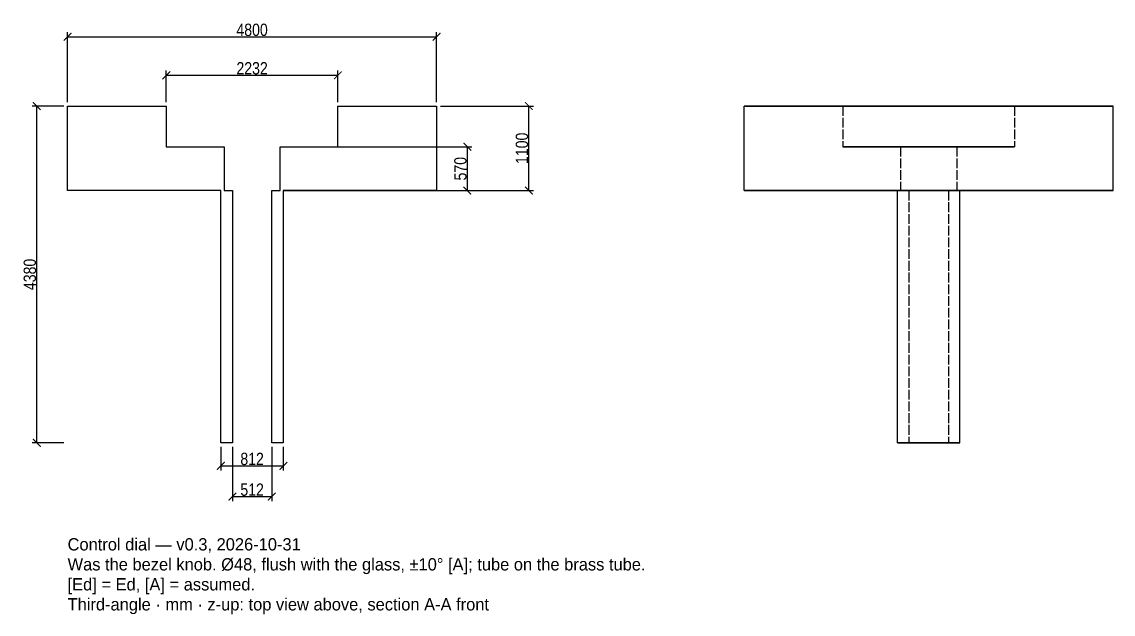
# Model space of a CAD drawing. Header units: millimetres. Extents: x -30 to 119, y -9 to 146.
# Drawn here: x -29.9 to 112, y -9.3 to 67.7 of the extents above; entities that cross this region are included whole.
import ezdxf

# ---------------------------------------------------------------- set-up
doc = ezdxf.new("R2010")
doc.units = ezdxf.units.MM
doc.linetypes.add('DASHED', pattern=[1.524, 1.27, -0.254])
for name, color, linetype in [('DIMS', 3, 'CONTINUOUS'), ('HIDDEN', 8, 'DASHED'), ('TEXT', 7, 'CONTINUOUS'), ('VISIBLE', 7, 'CONTINUOUS')]:
    doc.layers.add(name, color=color, linetype=linetype)
doc.styles.add('OpenSansCondensed-Light', font='OpenSansCondensed-Light.ttf')
doc.dimstyles.new('EZDXF', dxfattribs={"dimtxt": 0.25, "dimasz": 0.175, "dimexe": 0.375, "dimexo": 0.125, "dimgap": 0.1, "dimtad": 1, "dimlfac": 100, "dimzin": 12, "dimdsep": 46, "dimtxsty": 'OpenSansCondensed-Light', "dimblk": 'ARCHTICK', "dimcen": 2.5, "dimazin": 3, "dimtfac": 0.5, "dimtmove": 2, "dimatfit": 3})

# ---------------------------------------------------------------- blocks, each defined once
blk = doc.blocks.new('_ARCHTICK')
at = {"color": 0, "linetype": 'BYBLOCK', "const_width": 0.15}
blk.add_lwpolyline([(-0.5, -0.5), (0.5, 0.5)], dxfattribs=at)

msp = doc.modelspace()

# ---------------------------------------------------------------- linework, layer by layer
at = {"layer": 'HIDDEN'}
for points in [[(112, 56.8), (111.2381, 56.8), (110.47619, 56.8), (109.71429, 56.8), (108.95238, 56.8), (108.19048, 56.8), (107.42857, 56.8), (106.66667, 56.8), (105.90476, 56.8), (105.14286, 56.8), (104.38095, 56.8), (103.61905, 56.8), (102.85714, 56.8), (102.09524, 56.8), (101.33333, 56.8), (100.57143, 56.8), (99.80952, 56.8), (99.04762, 56.8), (98.28571, 56.8), (97.52381, 56.8), (96.7619, 56.8), (96, 56.8), (95.2381, 56.8), (94.47619, 56.8), (93.71429, 56.8), (92.95238, 56.8), (92.19048, 56.8), (91.42857, 56.8), (90.66667, 56.8), (89.90476, 56.8), (89.14286, 56.8), (88.38095, 56.8), (87.61905, 56.8), (86.85714, 56.8), (86.09524, 56.8), (85.33333, 56.8), (84.57143, 56.8), (83.80952, 56.8), (83.04762, 56.8), (82.28571, 56.8), (81.52381, 56.8), (80.7619, 56.8), (80, 56.8), (79.2381, 56.8), (78.47619, 56.8), (77.71429, 56.8), (76.95238, 56.8), (76.19048, 56.8), (75.42857, 56.8), (74.66667, 56.8), (73.90476, 56.8), (73.14286, 56.8), (72.38095, 56.8), (71.61905, 56.8), (70.85714, 56.8), (70.09524, 56.8), (69.33333, 56.8), (68.57143, 56.8), (67.80952, 56.8), (67.04762, 56.8), (66.28571, 56.8), (65.52381, 56.8), (64.7619, 56.8), (64, 56.8)], [(99.16, 56.8), (98.80571, 56.8), (98.45143, 56.8), (98.09714, 56.8), (97.74286, 56.8), (97.38857, 56.8), (97.03429, 56.8), (96.68, 56.8), (96.32571, 56.8), (95.97143, 56.8), (95.61714, 56.8), (95.26286, 56.8), (94.90857, 56.8), (94.55429, 56.8), (94.2, 56.8), (93.84571, 56.8), (93.49143, 56.8), (93.13714, 56.8), (92.78286, 56.8), (92.42857, 56.8), (92.07429, 56.8), (91.72, 56.8), (91.36571, 56.8), (91.01143, 56.8), (90.65714, 56.8), (90.30286, 56.8), (89.94857, 56.8), (89.59429, 56.8), (89.24, 56.8), (88.88571, 56.8), (88.53143, 56.8), (88.17714, 56.8), (87.82286, 56.8), (87.46857, 56.8), (87.11429, 56.8), (86.76, 56.8), (86.40571, 56.8), (86.05143, 56.8), (85.69714, 56.8), (85.34286, 56.8), (84.98857, 56.8), (84.63429, 56.8), (84.28, 56.8), (83.92571, 56.8), (83.57143, 56.8), (83.21714, 56.8), (82.86286, 56.8), (82.50857, 56.8), (82.15429, 56.8), (81.8, 56.8), (81.44571, 56.8), (81.09143, 56.8), (80.73714, 56.8), (80.38286, 56.8), (80.02857, 56.8), (79.67429, 56.8), (79.32, 56.8), (78.96571, 56.8), (78.61143, 56.8), (78.25714, 56.8), (77.90286, 56.8), (77.54857, 56.8), (77.19429, 56.8), (76.84, 56.8)], [(76.84, 56.8), (77.01714, 56.8), (77.19429, 56.8), (77.37143, 56.8), (77.54857, 56.8), (77.72571, 56.8), (77.90286, 56.8), (78.08, 56.8), (78.25714, 56.8), (78.43429, 56.8), (78.61143, 56.8), (78.78857, 56.8), (78.96571, 56.8), (79.14286, 56.8), (79.32, 56.8), (79.49714, 56.8), (79.67429, 56.8), (79.85143, 56.8), (80.02857, 56.8), (80.20571, 56.8), (80.38286, 56.8), (80.56, 56.8), (80.73714, 56.8), (80.91429, 56.8), (81.09143, 56.8), (81.26857, 56.8), (81.44571, 56.8), (81.62286, 56.8), (81.8, 56.8), (81.97714, 56.8), (82.15429, 56.8), (82.33143, 56.8), (82.50857, 56.8), (82.68571, 56.8), (82.86286, 56.8), (83.04, 56.8), (83.21714, 56.8), (83.39429, 56.8), (83.57143, 56.8), (83.74857, 56.8), (83.92571, 56.8), (84.10286, 56.8), (84.28, 56.8), (84.45714, 56.8), (84.63429, 56.8), (84.81143, 56.8), (84.98857, 56.8), (85.16571, 56.8), (85.34286, 56.8), (85.52, 56.8), (85.69714, 56.8), (85.87429, 56.8), (86.05143, 56.8), (86.22857, 56.8), (86.40571, 56.8), (86.58286, 56.8), (86.76, 56.8), (86.93714, 56.8), (87.11429, 56.8), (87.29143, 56.8), (87.46857, 56.8), (87.64571, 56.8), (87.82286, 56.8), (88, 56.8)], [(76.84, 56.8), (76.84, 51.5)], [(88, 56.8), (88.17714, 56.8), (88.35429, 56.8), (88.53143, 56.8), (88.70857, 56.8), (88.88571, 56.8), (89.06286, 56.8), (89.24, 56.8), (89.41714, 56.8), (89.59429, 56.8), (89.77143, 56.8), (89.94857, 56.8), (90.12571, 56.8), (90.30286, 56.8), (90.48, 56.8), (90.65714, 56.8), (90.83429, 56.8), (91.01143, 56.8), (91.18857, 56.8), (91.36571, 56.8), (91.54286, 56.8), (91.72, 56.8), (91.89714, 56.8), (92.07429, 56.8), (92.25143, 56.8), (92.42857, 56.8), (92.60571, 56.8), (92.78286, 56.8), (92.96, 56.8), (93.13714, 56.8), (93.31429, 56.8), (93.49143, 56.8), (93.66857, 56.8), (93.84571, 56.8), (94.02286, 56.8), (94.2, 56.8), (94.37714, 56.8), (94.55429, 56.8), (94.73143, 56.8), (94.90857, 56.8), (95.08571, 56.8), (95.26286, 56.8), (95.44, 56.8), (95.61714, 56.8), (95.79429, 56.8), (95.97143, 56.8), (96.14857, 56.8), (96.32571, 56.8), (96.50286, 56.8), (96.68, 56.8), (96.85714, 56.8), (97.03429, 56.8), (97.21143, 56.8), (97.38857, 56.8), (97.56571, 56.8), (97.74286, 56.8), (97.92, 56.8), (98.09714, 56.8), (98.27429, 56.8), (98.45143, 56.8), (98.62857, 56.8), (98.80571, 56.8), (98.98286, 56.8), (99.16, 56.8)], [(99.16, 56.8), (99.16, 51.5)], [(99.16, 51.5), (98.80571, 51.5), (98.45143, 51.5), (98.09714, 51.5), (97.74286, 51.5), (97.38857, 51.5), (97.03429, 51.5), (96.68, 51.5), (96.32571, 51.5), (95.97143, 51.5), (95.61714, 51.5), (95.26286, 51.5), (94.90857, 51.5), (94.55429, 51.5), (94.2, 51.5), (93.84571, 51.5), (93.49143, 51.5), (93.13714, 51.5), (92.78286, 51.5), (92.42857, 51.5), (92.07429, 51.5), (91.72, 51.5), (91.36571, 51.5), (91.01143, 51.5), (90.65714, 51.5), (90.30286, 51.5), (89.94857, 51.5), (89.59429, 51.5), (89.24, 51.5), (88.88571, 51.5), (88.53143, 51.5), (88.17714, 51.5), (87.82286, 51.5), (87.46857, 51.5), (87.11429, 51.5), (86.76, 51.5), (86.40571, 51.5), (86.05143, 51.5), (85.69714, 51.5), (85.34286, 51.5), (84.98857, 51.5), (84.63429, 51.5), (84.28, 51.5), (83.92571, 51.5), (83.57143, 51.5), (83.21714, 51.5), (82.86286, 51.5), (82.50857, 51.5), (82.15429, 51.5), (81.8, 51.5), (81.44571, 51.5), (81.09143, 51.5), (80.73714, 51.5), (80.38286, 51.5), (80.02857, 51.5), (79.67429, 51.5), (79.32, 51.5), (78.96571, 51.5), (78.61143, 51.5), (78.25714, 51.5), (77.90286, 51.5), (77.54857, 51.5), (77.19429, 51.5), (76.84, 51.5)], [(76.84, 51.5), (77.01714, 51.5), (77.19429, 51.5), (77.37143, 51.5), (77.54857, 51.5), (77.72571, 51.5), (77.90286, 51.5), (78.08, 51.5), (78.25714, 51.5), (78.43429, 51.5), (78.61143, 51.5), (78.78857, 51.5), (78.96571, 51.5), (79.14286, 51.5), (79.32, 51.5), (79.49714, 51.5), (79.67429, 51.5), (79.85143, 51.5), (80.02857, 51.5), (80.20571, 51.5), (80.38286, 51.5), (80.56, 51.5), (80.73714, 51.5), (80.91429, 51.5), (81.09143, 51.5), (81.26857, 51.5), (81.44571, 51.5), (81.62286, 51.5), (81.8, 51.5), (81.97714, 51.5), (82.15429, 51.5), (82.33143, 51.5), (82.50857, 51.5), (82.68571, 51.5), (82.86286, 51.5), (83.04, 51.5), (83.21714, 51.5), (83.39429, 51.5), (83.57143, 51.5), (83.74857, 51.5), (83.92571, 51.5), (84.10286, 51.5), (84.28, 51.5), (84.45714, 51.5), (84.63429, 51.5), (84.81143, 51.5), (84.98857, 51.5), (85.16571, 51.5), (85.34286, 51.5), (85.52, 51.5), (85.69714, 51.5), (85.87429, 51.5), (86.05143, 51.5), (86.22857, 51.5), (86.40571, 51.5), (86.58286, 51.5), (86.76, 51.5), (86.93714, 51.5), (87.11429, 51.5), (87.29143, 51.5), (87.46857, 51.5), (87.64571, 51.5), (87.82286, 51.5), (88, 51.5)], [(91.65, 51.5), (91.53413, 51.5), (91.41825, 51.5), (91.30238, 51.5), (91.18651, 51.5), (91.07063, 51.5), (90.95476, 51.5), (90.83889, 51.5), (90.72302, 51.5), (90.60714, 51.5), (90.49127, 51.5), (90.3754, 51.5), (90.25952, 51.5), (90.14365, 51.5), (90.02778, 51.5), (89.9119, 51.5), (89.79603, 51.5), (89.68016, 51.5), (89.56429, 51.5), (89.44841, 51.5), (89.33254, 51.5), (89.21667, 51.5), (89.10079, 51.5), (88.98492, 51.5), (88.86905, 51.5), (88.75317, 51.5), (88.6373, 51.5), (88.52143, 51.5), (88.40556, 51.5), (88.28968, 51.5), (88.17381, 51.5), (88.05794, 51.5), (87.94206, 51.5), (87.82619, 51.5), (87.71032, 51.5), (87.59444, 51.5), (87.47857, 51.5), (87.3627, 51.5), (87.24683, 51.5), (87.13095, 51.5), (87.01508, 51.5), (86.89921, 51.5), (86.78333, 51.5), (86.66746, 51.5), (86.55159, 51.5), (86.43571, 51.5), (86.31984, 51.5), (86.20397, 51.5), (86.0881, 51.5), (85.97222, 51.5), (85.85635, 51.5), (85.74048, 51.5), (85.6246, 51.5), (85.50873, 51.5), (85.39286, 51.5), (85.27698, 51.5), (85.16111, 51.5), (85.04524, 51.5), (84.92937, 51.5), (84.81349, 51.5), (84.69762, 51.5), (84.58175, 51.5), (84.46587, 51.5), (84.35, 51.5)], [(84.35, 51.5), (84.40794, 51.5), (84.46587, 51.5), (84.52381, 51.5), (84.58175, 51.5), (84.63968, 51.5), (84.69762, 51.5), (84.75556, 51.5), (84.81349, 51.5), (84.87143, 51.5), (84.92937, 51.5), (84.9873, 51.5), (85.04524, 51.5), (85.10317, 51.5), (85.16111, 51.5), (85.21905, 51.5), (85.27698, 51.5), (85.33492, 51.5), (85.39286, 51.5), (85.45079, 51.5), (85.50873, 51.5), (85.56667, 51.5), (85.6246, 51.5), (85.68254, 51.5), (85.74048, 51.5), (85.79841, 51.5), (85.85635, 51.5), (85.91429, 51.5), (85.97222, 51.5), (86.03016, 51.5), (86.0881, 51.5), (86.14603, 51.5), (86.20397, 51.5), (86.2619, 51.5), (86.31984, 51.5), (86.37778, 51.5), (86.43571, 51.5), (86.49365, 51.5), (86.55159, 51.5), (86.60952, 51.5), (86.66746, 51.5), (86.7254, 51.5), (86.78333, 51.5), (86.84127, 51.5), (86.89921, 51.5), (86.95714, 51.5), (87.01508, 51.5), (87.07302, 51.5), (87.13095, 51.5), (87.18889, 51.5), (87.24683, 51.5), (87.30476, 51.5), (87.3627, 51.5), (87.42063, 51.5), (87.47857, 51.5), (87.53651, 51.5), (87.59444, 51.5), (87.65238, 51.5), (87.71032, 51.5), (87.76825, 51.5), (87.82619, 51.5), (87.88413, 51.5), (87.94206, 51.5), (88, 51.5)], [(84.35, 51.5), (84.35, 45.8)], [(88, 51.5), (88.17714, 51.5), (88.35429, 51.5), (88.53143, 51.5), (88.70857, 51.5), (88.88571, 51.5), (89.06286, 51.5), (89.24, 51.5), (89.41714, 51.5), (89.59429, 51.5), (89.77143, 51.5), (89.94857, 51.5), (90.12571, 51.5), (90.30286, 51.5), (90.48, 51.5), (90.65714, 51.5), (90.83429, 51.5), (91.01143, 51.5), (91.18857, 51.5), (91.36571, 51.5), (91.54286, 51.5), (91.72, 51.5), (91.89714, 51.5), (92.07429, 51.5), (92.25143, 51.5), (92.42857, 51.5), (92.60571, 51.5), (92.78286, 51.5), (92.96, 51.5), (93.13714, 51.5), (93.31429, 51.5), (93.49143, 51.5), (93.66857, 51.5), (93.84571, 51.5), (94.02286, 51.5), (94.2, 51.5), (94.37714, 51.5), (94.55429, 51.5), (94.73143, 51.5), (94.90857, 51.5), (95.08571, 51.5), (95.26286, 51.5), (95.44, 51.5), (95.61714, 51.5), (95.79429, 51.5), (95.97143, 51.5), (96.14857, 51.5), (96.32571, 51.5), (96.50286, 51.5), (96.68, 51.5), (96.85714, 51.5), (97.03429, 51.5), (97.21143, 51.5), (97.38857, 51.5), (97.56571, 51.5), (97.74286, 51.5), (97.92, 51.5), (98.09714, 51.5), (98.27429, 51.5), (98.45143, 51.5), (98.62857, 51.5), (98.80571, 51.5), (98.98286, 51.5), (99.16, 51.5)], [(88, 51.5), (88.05794, 51.5), (88.11587, 51.5), (88.17381, 51.5), (88.23175, 51.5), (88.28968, 51.5), (88.34762, 51.5), (88.40556, 51.5), (88.46349, 51.5), (88.52143, 51.5), (88.57937, 51.5), (88.6373, 51.5), (88.69524, 51.5), (88.75317, 51.5), (88.81111, 51.5), (88.86905, 51.5), (88.92698, 51.5), (88.98492, 51.5), (89.04286, 51.5), (89.10079, 51.5), (89.15873, 51.5), (89.21667, 51.5), (89.2746, 51.5), (89.33254, 51.5), (89.39048, 51.5), (89.44841, 51.5), (89.50635, 51.5), (89.56429, 51.5), (89.62222, 51.5), (89.68016, 51.5), (89.7381, 51.5), (89.79603, 51.5), (89.85397, 51.5), (89.9119, 51.5), (89.96984, 51.5), (90.02778, 51.5), (90.08571, 51.5), (90.14365, 51.5), (90.20159, 51.5), (90.25952, 51.5), (90.31746, 51.5), (90.3754, 51.5), (90.43333, 51.5), (90.49127, 51.5), (90.54921, 51.5), (90.60714, 51.5), (90.66508, 51.5), (90.72302, 51.5), (90.78095, 51.5), (90.83889, 51.5), (90.89683, 51.5), (90.95476, 51.5), (91.0127, 51.5), (91.07063, 51.5), (91.12857, 51.5), (91.18651, 51.5), (91.24444, 51.5), (91.30238, 51.5), (91.36032, 51.5), (91.41825, 51.5), (91.47619, 51.5), (91.53413, 51.5), (91.59206, 51.5), (91.65, 51.5)], [(91.65, 51.5), (91.65, 45.8)], [(112, 45.8), (111.2381, 45.8), (110.47619, 45.8), (109.71429, 45.8), (108.95238, 45.8), (108.19048, 45.8), (107.42857, 45.8), (106.66667, 45.8), (105.90476, 45.8), (105.14286, 45.8), (104.38095, 45.8), (103.61905, 45.8), (102.85714, 45.8), (102.09524, 45.8), (101.33333, 45.8), (100.57143, 45.8), (99.80952, 45.8), (99.04762, 45.8), (98.28571, 45.8), (97.52381, 45.8), (96.7619, 45.8), (96, 45.8), (95.2381, 45.8), (94.47619, 45.8), (93.71429, 45.8), (92.95238, 45.8), (92.19048, 45.8), (91.42857, 45.8), (90.66667, 45.8), (89.90476, 45.8), (89.14286, 45.8), (88.38095, 45.8), (87.61905, 45.8), (86.85714, 45.8), (86.09524, 45.8), (85.33333, 45.8), (84.57143, 45.8), (83.80952, 45.8), (83.04762, 45.8), (82.28571, 45.8), (81.52381, 45.8), (80.7619, 45.8), (80, 45.8), (79.2381, 45.8), (78.47619, 45.8), (77.71429, 45.8), (76.95238, 45.8), (76.19048, 45.8), (75.42857, 45.8), (74.66667, 45.8), (73.90476, 45.8), (73.14286, 45.8), (72.38095, 45.8), (71.61905, 45.8), (70.85714, 45.8), (70.09524, 45.8), (69.33333, 45.8), (68.57143, 45.8), (67.80952, 45.8), (67.04762, 45.8), (66.28571, 45.8), (65.52381, 45.8), (64.7619, 45.8), (64, 45.8)], [(92.06, 45.8), (91.93111, 45.8), (91.80222, 45.8), (91.67333, 45.8), (91.54444, 45.8), (91.41556, 45.8), (91.28667, 45.8), (91.15778, 45.8), (91.02889, 45.8), (90.9, 45.8), (90.77111, 45.8), (90.64222, 45.8), (90.51333, 45.8), (90.38444, 45.8), (90.25556, 45.8), (90.12667, 45.8), (89.99778, 45.8), (89.86889, 45.8), (89.74, 45.8), (89.61111, 45.8), (89.48222, 45.8), (89.35333, 45.8), (89.22444, 45.8), (89.09556, 45.8), (88.96667, 45.8), (88.83778, 45.8), (88.70889, 45.8), (88.58, 45.8), (88.45111, 45.8), (88.32222, 45.8), (88.19333, 45.8), (88.06444, 45.8), (87.93556, 45.8), (87.80667, 45.8), (87.67778, 45.8), (87.54889, 45.8), (87.42, 45.8), (87.29111, 45.8), (87.16222, 45.8), (87.03333, 45.8), (86.90444, 45.8), (86.77556, 45.8), (86.64667, 45.8), (86.51778, 45.8), (86.38889, 45.8), (86.26, 45.8), (86.13111, 45.8), (86.00222, 45.8), (85.87333, 45.8), (85.74444, 45.8), (85.61556, 45.8), (85.48667, 45.8), (85.35778, 45.8), (85.22889, 45.8), (85.1, 45.8), (84.97111, 45.8), (84.84222, 45.8), (84.71333, 45.8), (84.58444, 45.8), (84.45556, 45.8), (84.32667, 45.8), (84.19778, 45.8), (84.06889, 45.8), (83.94, 45.8)], [(83.94, 45.8), (84.00444, 45.8), (84.06889, 45.8), (84.13333, 45.8), (84.19778, 45.8), (84.26222, 45.8), (84.32667, 45.8), (84.39111, 45.8), (84.45556, 45.8), (84.52, 45.8), (84.58444, 45.8), (84.64889, 45.8), (84.71333, 45.8), (84.77778, 45.8), (84.84222, 45.8), (84.90667, 45.8), (84.97111, 45.8), (85.03556, 45.8), (85.1, 45.8), (85.16444, 45.8), (85.22889, 45.8), (85.29333, 45.8), (85.35778, 45.8), (85.42222, 45.8), (85.48667, 45.8), (85.55111, 45.8), (85.61556, 45.8), (85.68, 45.8), (85.74444, 45.8), (85.80889, 45.8), (85.87333, 45.8), (85.93778, 45.8), (86.00222, 45.8), (86.06667, 45.8), (86.13111, 45.8), (86.19556, 45.8), (86.26, 45.8), (86.32444, 45.8), (86.38889, 45.8), (86.45333, 45.8), (86.51778, 45.8), (86.58222, 45.8), (86.64667, 45.8), (86.71111, 45.8), (86.77556, 45.8), (86.84, 45.8), (86.90444, 45.8), (86.96889, 45.8), (87.03333, 45.8), (87.09778, 45.8), (87.16222, 45.8), (87.22667, 45.8), (87.29111, 45.8), (87.35556, 45.8), (87.42, 45.8), (87.48444, 45.8), (87.54889, 45.8), (87.61333, 45.8), (87.67778, 45.8), (87.74222, 45.8), (87.80667, 45.8), (87.87111, 45.8), (87.93556, 45.8), (88, 45.8)], [(91.65, 45.8), (91.53413, 45.8), (91.41825, 45.8), (91.30238, 45.8), (91.18651, 45.8), (91.07063, 45.8), (90.95476, 45.8), (90.83889, 45.8), (90.72302, 45.8), (90.60714, 45.8), (90.49127, 45.8), (90.3754, 45.8), (90.25952, 45.8), (90.14365, 45.8), (90.02778, 45.8), (89.9119, 45.8), (89.79603, 45.8), (89.68016, 45.8), (89.56429, 45.8), (89.44841, 45.8), (89.33254, 45.8), (89.21667, 45.8), (89.10079, 45.8), (88.98492, 45.8), (88.86905, 45.8), (88.75317, 45.8), (88.6373, 45.8), (88.52143, 45.8), (88.40556, 45.8), (88.28968, 45.8), (88.17381, 45.8), (88.05794, 45.8), (87.94206, 45.8), (87.82619, 45.8), (87.71032, 45.8), (87.59444, 45.8), (87.47857, 45.8), (87.3627, 45.8), (87.24683, 45.8), (87.13095, 45.8), (87.01508, 45.8), (86.89921, 45.8), (86.78333, 45.8), (86.66746, 45.8), (86.55159, 45.8), (86.43571, 45.8), (86.31984, 45.8), (86.20397, 45.8), (86.0881, 45.8), (85.97222, 45.8), (85.85635, 45.8), (85.74048, 45.8), (85.6246, 45.8), (85.50873, 45.8), (85.39286, 45.8), (85.27698, 45.8), (85.16111, 45.8), (85.04524, 45.8), (84.92937, 45.8), (84.81349, 45.8), (84.69762, 45.8), (84.58175, 45.8), (84.46587, 45.8), (84.35, 45.8)], [(84.35, 45.8), (84.40794, 45.8), (84.46587, 45.8), (84.52381, 45.8), (84.58175, 45.8), (84.63968, 45.8), (84.69762, 45.8), (84.75556, 45.8), (84.81349, 45.8), (84.87143, 45.8), (84.92937, 45.8), (84.9873, 45.8), (85.04524, 45.8), (85.10317, 45.8), (85.16111, 45.8), (85.21905, 45.8), (85.27698, 45.8), (85.33492, 45.8), (85.39286, 45.8), (85.45079, 45.8), (85.50873, 45.8), (85.56667, 45.8), (85.6246, 45.8), (85.68254, 45.8), (85.74048, 45.8), (85.79841, 45.8), (85.85635, 45.8), (85.91429, 45.8), (85.97222, 45.8), (86.03016, 45.8), (86.0881, 45.8), (86.14603, 45.8), (86.20397, 45.8), (86.2619, 45.8), (86.31984, 45.8), (86.37778, 45.8), (86.43571, 45.8), (86.49365, 45.8), (86.55159, 45.8), (86.60952, 45.8), (86.66746, 45.8), (86.7254, 45.8), (86.78333, 45.8), (86.84127, 45.8), (86.89921, 45.8), (86.95714, 45.8), (87.01508, 45.8), (87.07302, 45.8), (87.13095, 45.8), (87.18889, 45.8), (87.24683, 45.8), (87.30476, 45.8), (87.3627, 45.8), (87.42063, 45.8), (87.47857, 45.8), (87.53651, 45.8), (87.59444, 45.8), (87.65238, 45.8), (87.71032, 45.8), (87.76825, 45.8), (87.82619, 45.8), (87.88413, 45.8), (87.94206, 45.8), (88, 45.8)], [(90.56, 45.8), (90.47873, 45.8), (90.39746, 45.8), (90.31619, 45.8), (90.23492, 45.8), (90.15365, 45.8), (90.07238, 45.8), (89.99111, 45.8), (89.90984, 45.8), (89.82857, 45.8), (89.7473, 45.8), (89.66603, 45.8), (89.58476, 45.8), (89.50349, 45.8), (89.42222, 45.8), (89.34095, 45.8), (89.25968, 45.8), (89.17841, 45.8), (89.09714, 45.8), (89.01587, 45.8), (88.9346, 45.8), (88.85333, 45.8), (88.77206, 45.8), (88.69079, 45.8), (88.60952, 45.8), (88.52825, 45.8), (88.44698, 45.8), (88.36571, 45.8), (88.28444, 45.8), (88.20317, 45.8), (88.1219, 45.8), (88.04063, 45.8), (87.95937, 45.8), (87.8781, 45.8), (87.79683, 45.8), (87.71556, 45.8), (87.63429, 45.8), (87.55302, 45.8), (87.47175, 45.8), (87.39048, 45.8), (87.30921, 45.8), (87.22794, 45.8), (87.14667, 45.8), (87.0654, 45.8), (86.98413, 45.8), (86.90286, 45.8), (86.82159, 45.8), (86.74032, 45.8), (86.65905, 45.8), (86.57778, 45.8), (86.49651, 45.8), (86.41524, 45.8), (86.33397, 45.8), (86.2527, 45.8), (86.17143, 45.8), (86.09016, 45.8), (86.00889, 45.8), (85.92762, 45.8), (85.84635, 45.8), (85.76508, 45.8), (85.68381, 45.8), (85.60254, 45.8), (85.52127, 45.8), (85.44, 45.8)], [(85.44, 45.8), (85.48063, 45.8), (85.52127, 45.8), (85.5619, 45.8), (85.60254, 45.8), (85.64317, 45.8), (85.68381, 45.8), (85.72444, 45.8), (85.76508, 45.8), (85.80571, 45.8), (85.84635, 45.8), (85.88698, 45.8), (85.92762, 45.8), (85.96825, 45.8), (86.00889, 45.8), (86.04952, 45.8), (86.09016, 45.8), (86.13079, 45.8), (86.17143, 45.8), (86.21206, 45.8), (86.2527, 45.8), (86.29333, 45.8), (86.33397, 45.8), (86.3746, 45.8), (86.41524, 45.8), (86.45587, 45.8), (86.49651, 45.8), (86.53714, 45.8), (86.57778, 45.8), (86.61841, 45.8), (86.65905, 45.8), (86.69968, 45.8), (86.74032, 45.8), (86.78095, 45.8), (86.82159, 45.8), (86.86222, 45.8), (86.90286, 45.8), (86.94349, 45.8), (86.98413, 45.8), (87.02476, 45.8), (87.0654, 45.8), (87.10603, 45.8), (87.14667, 45.8), (87.1873, 45.8), (87.22794, 45.8), (87.26857, 45.8), (87.30921, 45.8), (87.34984, 45.8), (87.39048, 45.8), (87.43111, 45.8), (87.47175, 45.8), (87.51238, 45.8), (87.55302, 45.8), (87.59365, 45.8), (87.63429, 45.8), (87.67492, 45.8), (87.71556, 45.8), (87.75619, 45.8), (87.79683, 45.8), (87.83746, 45.8), (87.8781, 45.8), (87.91873, 45.8), (87.95937, 45.8), (88, 45.8)], [(85.44, 45.8), (85.44, 13)], [(88, 45.8), (88.06444, 45.8), (88.12889, 45.8), (88.19333, 45.8), (88.25778, 45.8), (88.32222, 45.8), (88.38667, 45.8), (88.45111, 45.8), (88.51556, 45.8), (88.58, 45.8), (88.64444, 45.8), (88.70889, 45.8), (88.77333, 45.8), (88.83778, 45.8), (88.90222, 45.8), (88.96667, 45.8), (89.03111, 45.8), (89.09556, 45.8), (89.16, 45.8), (89.22444, 45.8), (89.28889, 45.8), (89.35333, 45.8), (89.41778, 45.8), (89.48222, 45.8), (89.54667, 45.8), (89.61111, 45.8), (89.67556, 45.8), (89.74, 45.8), (89.80444, 45.8), (89.86889, 45.8), (89.93333, 45.8), (89.99778, 45.8), (90.06222, 45.8), (90.12667, 45.8), (90.19111, 45.8), (90.25556, 45.8), (90.32, 45.8), (90.38444, 45.8), (90.44889, 45.8), (90.51333, 45.8), (90.57778, 45.8), (90.64222, 45.8), (90.70667, 45.8), (90.77111, 45.8), (90.83556, 45.8), (90.9, 45.8), (90.96444, 45.8), (91.02889, 45.8), (91.09333, 45.8), (91.15778, 45.8), (91.22222, 45.8), (91.28667, 45.8), (91.35111, 45.8), (91.41556, 45.8), (91.48, 45.8), (91.54444, 45.8), (91.60889, 45.8), (91.67333, 45.8), (91.73778, 45.8), (91.80222, 45.8), (91.86667, 45.8), (91.93111, 45.8), (91.99556, 45.8), (92.06, 45.8)], [(88, 45.8), (88.05794, 45.8), (88.11587, 45.8), (88.17381, 45.8), (88.23175, 45.8), (88.28968, 45.8), (88.34762, 45.8), (88.40556, 45.8), (88.46349, 45.8), (88.52143, 45.8), (88.57937, 45.8), (88.6373, 45.8), (88.69524, 45.8), (88.75317, 45.8), (88.81111, 45.8), (88.86905, 45.8), (88.92698, 45.8), (88.98492, 45.8), (89.04286, 45.8), (89.10079, 45.8), (89.15873, 45.8), (89.21667, 45.8), (89.2746, 45.8), (89.33254, 45.8), (89.39048, 45.8), (89.44841, 45.8), (89.50635, 45.8), (89.56429, 45.8), (89.62222, 45.8), (89.68016, 45.8), (89.7381, 45.8), (89.79603, 45.8), (89.85397, 45.8), (89.9119, 45.8), (89.96984, 45.8), (90.02778, 45.8), (90.08571, 45.8), (90.14365, 45.8), (90.20159, 45.8), (90.25952, 45.8), (90.31746, 45.8), (90.3754, 45.8), (90.43333, 45.8), (90.49127, 45.8), (90.54921, 45.8), (90.60714, 45.8), (90.66508, 45.8), (90.72302, 45.8), (90.78095, 45.8), (90.83889, 45.8), (90.89683, 45.8), (90.95476, 45.8), (91.0127, 45.8), (91.07063, 45.8), (91.12857, 45.8), (91.18651, 45.8), (91.24444, 45.8), (91.30238, 45.8), (91.36032, 45.8), (91.41825, 45.8), (91.47619, 45.8), (91.53413, 45.8), (91.59206, 45.8), (91.65, 45.8)], [(88, 45.8), (88.04063, 45.8), (88.08127, 45.8), (88.1219, 45.8), (88.16254, 45.8), (88.20317, 45.8), (88.24381, 45.8), (88.28444, 45.8), (88.32508, 45.8), (88.36571, 45.8), (88.40635, 45.8), (88.44698, 45.8), (88.48762, 45.8), (88.52825, 45.8), (88.56889, 45.8), (88.60952, 45.8), (88.65016, 45.8), (88.69079, 45.8), (88.73143, 45.8), (88.77206, 45.8), (88.8127, 45.8), (88.85333, 45.8), (88.89397, 45.8), (88.9346, 45.8), (88.97524, 45.8), (89.01587, 45.8), (89.05651, 45.8), (89.09714, 45.8), (89.13778, 45.8), (89.17841, 45.8), (89.21905, 45.8), (89.25968, 45.8), (89.30032, 45.8), (89.34095, 45.8), (89.38159, 45.8), (89.42222, 45.8), (89.46286, 45.8), (89.50349, 45.8), (89.54413, 45.8), (89.58476, 45.8), (89.6254, 45.8), (89.66603, 45.8), (89.70667, 45.8), (89.7473, 45.8), (89.78794, 45.8), (89.82857, 45.8), (89.86921, 45.8), (89.90984, 45.8), (89.95048, 45.8), (89.99111, 45.8), (90.03175, 45.8), (90.07238, 45.8), (90.11302, 45.8), (90.15365, 45.8), (90.19429, 45.8), (90.23492, 45.8), (90.27556, 45.8), (90.31619, 45.8), (90.35683, 45.8), (90.39746, 45.8), (90.4381, 45.8), (90.47873, 45.8), (90.51937, 45.8), (90.56, 45.8)], [(90.56, 45.8), (90.56, 13)], [(92.06, 13), (91.93111, 13), (91.80222, 13), (91.67333, 13), (91.54444, 13), (91.41556, 13), (91.28667, 13), (91.15778, 13), (91.02889, 13), (90.9, 13), (90.77111, 13), (90.64222, 13), (90.51333, 13), (90.38444, 13), (90.25556, 13), (90.12667, 13), (89.99778, 13), (89.86889, 13), (89.74, 13), (89.61111, 13), (89.48222, 13), (89.35333, 13), (89.22444, 13), (89.09556, 13), (88.96667, 13), (88.83778, 13), (88.70889, 13), (88.58, 13), (88.45111, 13), (88.32222, 13), (88.19333, 13), (88.06444, 13), (87.93556, 13), (87.80667, 13), (87.67778, 13), (87.54889, 13), (87.42, 13), (87.29111, 13), (87.16222, 13), (87.03333, 13), (86.90444, 13), (86.77556, 13), (86.64667, 13), (86.51778, 13), (86.38889, 13), (86.26, 13), (86.13111, 13), (86.00222, 13), (85.87333, 13), (85.74444, 13), (85.61556, 13), (85.48667, 13), (85.35778, 13), (85.22889, 13), (85.1, 13), (84.97111, 13), (84.84222, 13), (84.71333, 13), (84.58444, 13), (84.45556, 13), (84.32667, 13), (84.19778, 13), (84.06889, 13), (83.94, 13)], [(90.56, 13), (90.47873, 13), (90.39746, 13), (90.31619, 13), (90.23492, 13), (90.15365, 13), (90.07238, 13), (89.99111, 13), (89.90984, 13), (89.82857, 13), (89.7473, 13), (89.66603, 13), (89.58476, 13), (89.50349, 13), (89.42222, 13), (89.34095, 13), (89.25968, 13), (89.17841, 13), (89.09714, 13), (89.01587, 13), (88.9346, 13), (88.85333, 13), (88.77206, 13), (88.69079, 13), (88.60952, 13), (88.52825, 13), (88.44698, 13), (88.36571, 13), (88.28444, 13), (88.20317, 13), (88.1219, 13), (88.04063, 13), (87.95937, 13), (87.8781, 13), (87.79683, 13), (87.71556, 13), (87.63429, 13), (87.55302, 13), (87.47175, 13), (87.39048, 13), (87.30921, 13), (87.22794, 13), (87.14667, 13), (87.0654, 13), (86.98413, 13), (86.90286, 13), (86.82159, 13), (86.74032, 13), (86.65905, 13), (86.57778, 13), (86.49651, 13), (86.41524, 13), (86.33397, 13), (86.2527, 13), (86.17143, 13), (86.09016, 13), (86.00889, 13), (85.92762, 13), (85.84635, 13), (85.76508, 13), (85.68381, 13), (85.60254, 13), (85.52127, 13), (85.44, 13)], [(85.44, 13), (85.48063, 13), (85.52127, 13), (85.5619, 13), (85.60254, 13), (85.64317, 13), (85.68381, 13), (85.72444, 13), (85.76508, 13), (85.80571, 13), (85.84635, 13), (85.88698, 13), (85.92762, 13), (85.96825, 13), (86.00889, 13), (86.04952, 13), (86.09016, 13), (86.13079, 13), (86.17143, 13), (86.21206, 13), (86.2527, 13), (86.29333, 13), (86.33397, 13), (86.3746, 13), (86.41524, 13), (86.45587, 13), (86.49651, 13), (86.53714, 13), (86.57778, 13), (86.61841, 13), (86.65905, 13), (86.69968, 13), (86.74032, 13), (86.78095, 13), (86.82159, 13), (86.86222, 13), (86.90286, 13), (86.94349, 13), (86.98413, 13), (87.02476, 13), (87.0654, 13), (87.10603, 13), (87.14667, 13), (87.1873, 13), (87.22794, 13), (87.26857, 13), (87.30921, 13), (87.34984, 13), (87.39048, 13), (87.43111, 13), (87.47175, 13), (87.51238, 13), (87.55302, 13), (87.59365, 13), (87.63429, 13), (87.67492, 13), (87.71556, 13), (87.75619, 13), (87.79683, 13), (87.83746, 13), (87.8781, 13), (87.91873, 13), (87.95937, 13), (88, 13)], [(88, 13), (88.04063, 13), (88.08127, 13), (88.1219, 13), (88.16254, 13), (88.20317, 13), (88.24381, 13), (88.28444, 13), (88.32508, 13), (88.36571, 13), (88.40635, 13), (88.44698, 13), (88.48762, 13), (88.52825, 13), (88.56889, 13), (88.60952, 13), (88.65016, 13), (88.69079, 13), (88.73143, 13), (88.77206, 13), (88.8127, 13), (88.85333, 13), (88.89397, 13), (88.9346, 13), (88.97524, 13), (89.01587, 13), (89.05651, 13), (89.09714, 13), (89.13778, 13), (89.17841, 13), (89.21905, 13), (89.25968, 13), (89.30032, 13), (89.34095, 13), (89.38159, 13), (89.42222, 13), (89.46286, 13), (89.50349, 13), (89.54413, 13), (89.58476, 13), (89.6254, 13), (89.66603, 13), (89.70667, 13), (89.7473, 13), (89.78794, 13), (89.82857, 13), (89.86921, 13), (89.90984, 13), (89.95048, 13), (89.99111, 13), (90.03175, 13), (90.07238, 13), (90.11302, 13), (90.15365, 13), (90.19429, 13), (90.23492, 13), (90.27556, 13), (90.31619, 13), (90.35683, 13), (90.39746, 13), (90.4381, 13), (90.47873, 13), (90.51937, 13), (90.56, 13)]]:
    msp.add_lwpolyline(points, dxfattribs=at)
at = {"layer": 'VISIBLE'}
for points in [[(-2.56, 13), (-4.06, 13), (-4.06, 45.8), (-24, 45.8), (-24, 56.8), (-11.16, 56.8), (-11.16, 51.5), (-3.65, 51.5), (-3.65, 45.8), (-2.56, 45.8), (-2.56, 13)], [(4.06, 45.8), (4.06, 13), (2.56, 13), (2.56, 45.8), (3.65, 45.8), (3.65, 51.5), (11.16, 51.5), (11.16, 56.8), (24, 56.8), (24, 45.8), (4.06, 45.8)], [(64, 56.8), (64.38095, 56.8), (64.7619, 56.8), (65.14286, 56.8), (65.52381, 56.8), (65.90476, 56.8), (66.28571, 56.8), (66.66667, 56.8), (67.04762, 56.8), (67.42857, 56.8), (67.80952, 56.8), (68.19048, 56.8), (68.57143, 56.8), (68.95238, 56.8), (69.33333, 56.8), (69.71429, 56.8), (70.09524, 56.8), (70.47619, 56.8), (70.85714, 56.8), (71.2381, 56.8), (71.61905, 56.8), (72, 56.8), (72.38095, 56.8), (72.7619, 56.8), (73.14286, 56.8), (73.52381, 56.8), (73.90476, 56.8), (74.28571, 56.8), (74.66667, 56.8), (75.04762, 56.8), (75.42857, 56.8), (75.80952, 56.8), (76.19048, 56.8), (76.57143, 56.8), (76.95238, 56.8), (77.33333, 56.8), (77.71429, 56.8), (78.09524, 56.8), (78.47619, 56.8), (78.85714, 56.8), (79.2381, 56.8), (79.61905, 56.8), (80, 56.8), (80.38095, 56.8), (80.7619, 56.8), (81.14286, 56.8), (81.52381, 56.8), (81.90476, 56.8), (82.28571, 56.8), (82.66667, 56.8), (83.04762, 56.8), (83.42857, 56.8), (83.80952, 56.8), (84.19048, 56.8), (84.57143, 56.8), (84.95238, 56.8), (85.33333, 56.8), (85.71429, 56.8), (86.09524, 56.8), (86.47619, 56.8), (86.85714, 56.8), (87.2381, 56.8), (87.61905, 56.8), (88, 56.8)], [(64, 45.8), (64, 56.8)], [(88, 56.8), (88.38095, 56.8), (88.7619, 56.8), (89.14286, 56.8), (89.52381, 56.8), (89.90476, 56.8), (90.28571, 56.8), (90.66667, 56.8), (91.04762, 56.8), (91.42857, 56.8), (91.80952, 56.8), (92.19048, 56.8), (92.57143, 56.8), (92.95238, 56.8), (93.33333, 56.8), (93.71429, 56.8), (94.09524, 56.8), (94.47619, 56.8), (94.85714, 56.8), (95.2381, 56.8), (95.61905, 56.8), (96, 56.8), (96.38095, 56.8), (96.7619, 56.8), (97.14286, 56.8), (97.52381, 56.8), (97.90476, 56.8), (98.28571, 56.8), (98.66667, 56.8), (99.04762, 56.8), (99.42857, 56.8), (99.80952, 56.8), (100.19048, 56.8), (100.57143, 56.8), (100.95238, 56.8), (101.33333, 56.8), (101.71429, 56.8), (102.09524, 56.8), (102.47619, 56.8), (102.85714, 56.8), (103.2381, 56.8), (103.61905, 56.8), (104, 56.8), (104.38095, 56.8), (104.7619, 56.8), (105.14286, 56.8), (105.52381, 56.8), (105.90476, 56.8), (106.28571, 56.8), (106.66667, 56.8), (107.04762, 56.8), (107.42857, 56.8), (107.80952, 56.8), (108.19048, 56.8), (108.57143, 56.8), (108.95238, 56.8), (109.33333, 56.8), (109.71429, 56.8), (110.09524, 56.8), (110.47619, 56.8), (110.85714, 56.8), (111.2381, 56.8), (111.61905, 56.8), (112, 56.8)], [(112, 45.8), (112, 56.8)], [(64, 45.8), (64.38095, 45.8), (64.7619, 45.8), (65.14286, 45.8), (65.52381, 45.8), (65.90476, 45.8), (66.28571, 45.8), (66.66667, 45.8), (67.04762, 45.8), (67.42857, 45.8), (67.80952, 45.8), (68.19048, 45.8), (68.57143, 45.8), (68.95238, 45.8), (69.33333, 45.8), (69.71429, 45.8), (70.09524, 45.8), (70.47619, 45.8), (70.85714, 45.8), (71.2381, 45.8), (71.61905, 45.8), (72, 45.8), (72.38095, 45.8), (72.7619, 45.8), (73.14286, 45.8), (73.52381, 45.8), (73.90476, 45.8), (74.28571, 45.8), (74.66667, 45.8), (75.04762, 45.8), (75.42857, 45.8), (75.80952, 45.8), (76.19048, 45.8), (76.57143, 45.8), (76.95238, 45.8), (77.33333, 45.8), (77.71429, 45.8), (78.09524, 45.8), (78.47619, 45.8), (78.85714, 45.8), (79.2381, 45.8), (79.61905, 45.8), (80, 45.8), (80.38095, 45.8), (80.7619, 45.8), (81.14286, 45.8), (81.52381, 45.8), (81.90476, 45.8), (82.28571, 45.8), (82.66667, 45.8), (83.04762, 45.8), (83.42857, 45.8), (83.80952, 45.8), (84.19048, 45.8), (84.57143, 45.8), (84.95238, 45.8), (85.33333, 45.8), (85.71429, 45.8), (86.09524, 45.8), (86.47619, 45.8), (86.85714, 45.8), (87.2381, 45.8), (87.61905, 45.8), (88, 45.8)], [(83.94, 13), (83.94, 45.8)], [(88, 45.8), (88.38095, 45.8), (88.7619, 45.8), (89.14286, 45.8), (89.52381, 45.8), (89.90476, 45.8), (90.28571, 45.8), (90.66667, 45.8), (91.04762, 45.8), (91.42857, 45.8), (91.80952, 45.8), (92.19048, 45.8), (92.57143, 45.8), (92.95238, 45.8), (93.33333, 45.8), (93.71429, 45.8), (94.09524, 45.8), (94.47619, 45.8), (94.85714, 45.8), (95.2381, 45.8), (95.61905, 45.8), (96, 45.8), (96.38095, 45.8), (96.7619, 45.8), (97.14286, 45.8), (97.52381, 45.8), (97.90476, 45.8), (98.28571, 45.8), (98.66667, 45.8), (99.04762, 45.8), (99.42857, 45.8), (99.80952, 45.8), (100.19048, 45.8), (100.57143, 45.8), (100.95238, 45.8), (101.33333, 45.8), (101.71429, 45.8), (102.09524, 45.8), (102.47619, 45.8), (102.85714, 45.8), (103.2381, 45.8), (103.61905, 45.8), (104, 45.8), (104.38095, 45.8), (104.7619, 45.8), (105.14286, 45.8), (105.52381, 45.8), (105.90476, 45.8), (106.28571, 45.8), (106.66667, 45.8), (107.04762, 45.8), (107.42857, 45.8), (107.80952, 45.8), (108.19048, 45.8), (108.57143, 45.8), (108.95238, 45.8), (109.33333, 45.8), (109.71429, 45.8), (110.09524, 45.8), (110.47619, 45.8), (110.85714, 45.8), (111.2381, 45.8), (111.61905, 45.8), (112, 45.8)], [(92.06, 13), (92.06, 45.8)], [(83.94, 13), (84.00444, 13), (84.06889, 13), (84.13333, 13), (84.19778, 13), (84.26222, 13), (84.32667, 13), (84.39111, 13), (84.45556, 13), (84.52, 13), (84.58444, 13), (84.64889, 13), (84.71333, 13), (84.77778, 13), (84.84222, 13), (84.90667, 13), (84.97111, 13), (85.03556, 13), (85.1, 13), (85.16444, 13), (85.22889, 13), (85.29333, 13), (85.35778, 13), (85.42222, 13), (85.48667, 13), (85.55111, 13), (85.61556, 13), (85.68, 13), (85.74444, 13), (85.80889, 13), (85.87333, 13), (85.93778, 13), (86.00222, 13), (86.06667, 13), (86.13111, 13), (86.19556, 13), (86.26, 13), (86.32444, 13), (86.38889, 13), (86.45333, 13), (86.51778, 13), (86.58222, 13), (86.64667, 13), (86.71111, 13), (86.77556, 13), (86.84, 13), (86.90444, 13), (86.96889, 13), (87.03333, 13), (87.09778, 13), (87.16222, 13), (87.22667, 13), (87.29111, 13), (87.35556, 13), (87.42, 13), (87.48444, 13), (87.54889, 13), (87.61333, 13), (87.67778, 13), (87.74222, 13), (87.80667, 13), (87.87111, 13), (87.93556, 13), (88, 13)], [(88, 13), (88.06444, 13), (88.12889, 13), (88.19333, 13), (88.25778, 13), (88.32222, 13), (88.38667, 13), (88.45111, 13), (88.51556, 13), (88.58, 13), (88.64444, 13), (88.70889, 13), (88.77333, 13), (88.83778, 13), (88.90222, 13), (88.96667, 13), (89.03111, 13), (89.09556, 13), (89.16, 13), (89.22444, 13), (89.28889, 13), (89.35333, 13), (89.41778, 13), (89.48222, 13), (89.54667, 13), (89.61111, 13), (89.67556, 13), (89.74, 13), (89.80444, 13), (89.86889, 13), (89.93333, 13), (89.99778, 13), (90.06222, 13), (90.12667, 13), (90.19111, 13), (90.25556, 13), (90.32, 13), (90.38444, 13), (90.44889, 13), (90.51333, 13), (90.57778, 13), (90.64222, 13), (90.70667, 13), (90.77111, 13), (90.83556, 13), (90.9, 13), (90.96444, 13), (91.02889, 13), (91.09333, 13), (91.15778, 13), (91.22222, 13), (91.28667, 13), (91.35111, 13), (91.41556, 13), (91.48, 13), (91.54444, 13), (91.60889, 13), (91.67333, 13), (91.73778, 13), (91.80222, 13), (91.86667, 13), (91.93111, 13), (91.99556, 13), (92.06, 13)]]:
    msp.add_lwpolyline(points, dxfattribs=at)

# ---------------------------------------------------------------- texts
at = {"layer": 'TEXT'}
for s, p in [('Control dial — v0.3, 2026-10-31', (-24, -1)), ('Was the bezel knob. Ø48, flush with the glass, ±10° [A]; tube on the brass tube.', (-24, -3.6)), ('[Ed] = Ed, [A] = assumed.', (-24, -6.2)), ('Third-angle · mm · z-up: top view above, section A-A front', (-24, -8.8))]:
    msp.add_text(s, height=1.6, dxfattribs=at).set_placement(p)

# ---------------------------------------------------------------- dimensions: what is measured, and where the dimension line sits
at = {"layer": 'DIMS'}
for base, p1, p2 in [((-24, 65.8), (-24, 56.8), (24, 56.8)), ((-11.16, 60.8), (-11.16, 56.8), (11.16, 56.8)), ((-4.06, 10), (-4.06, 13), (4.06, 13)), ((-2.56, 6), (-2.56, 13), (2.56, 13))]:
    msp.add_linear_dim(base=base, p1=p1, p2=p2, dimstyle='EZDXF', override={"dimtxt": 1.6, "dimasz": 1, "dimexe": 0.6, "dimexo": 0.5, "dimdec": 2}, dxfattribs=at).render()
for base, p1, p2 in [((-28, 13), (-24, 13), (-24, 56.8)), ((36, 45.8), (24, 45.8), (24, 56.8)), ((28, 45.8), (3.65, 45.8), (3.65, 51.5))]:
    msp.add_linear_dim(base=base, p1=p1, p2=p2, angle=90, dimstyle='EZDXF', override={"dimtxt": 1.6, "dimasz": 1, "dimexe": 0.6, "dimexo": 0.5, "dimdec": 2}, dxfattribs=at).render()

doc.saveas('drawing.dxf')
